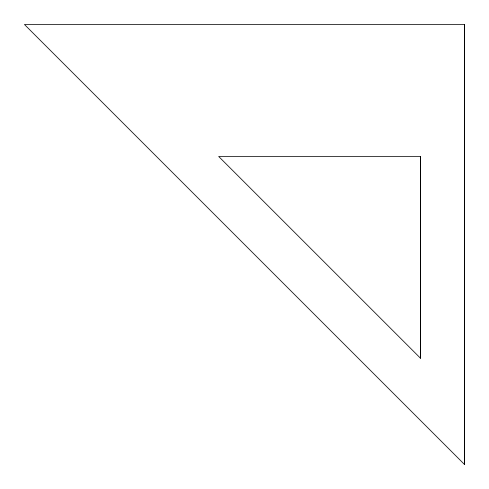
<?xml version="1.0" encoding="UTF-8"?>
<svg xmlns="http://www.w3.org/2000/svg" width="489" height="489" viewBox="0 0 489 489"><rect width="100%" height="100%" fill="white"/><g stroke="black" fill="none" stroke-linecap="round" stroke-linejoin="round"><path stroke-width="0.73" d="M464.477 24.487L464.477 464.513M420.473 156.492L420.473 358.284M464.55 24.487L24.45 24.487L464.55 464.513L464.55 24.487M420.546 156.492L218.687 156.492L420.546 358.284L420.546 156.492"/></g></svg>
